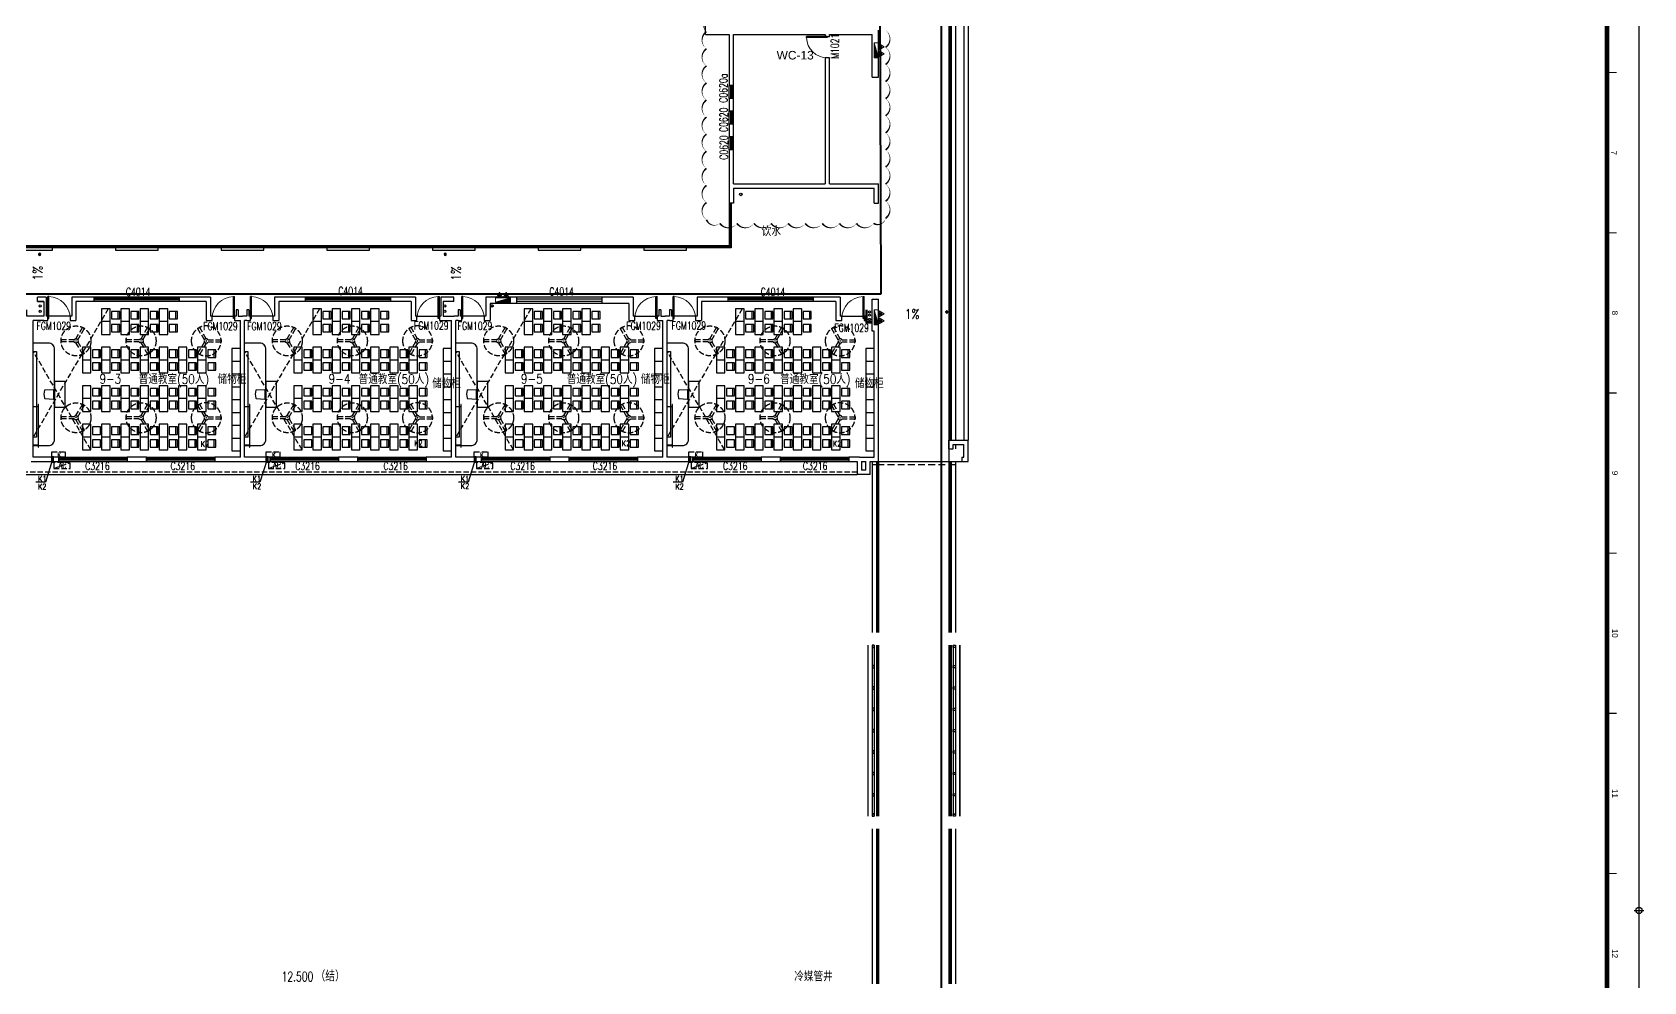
# Model space of a CAD drawing. Extents: x 447078 to 1776277, y 243534 to 519428.
# Drawn here: x 1249146 to 1324645, y 426688 to 471141 of the extents above; entities that cross this region are included whole.
import ezdxf
from ezdxf.enums import TextEntityAlignment as Align

# ---------------------------------------------------------------- set-up
doc = ezdxf.new("R2010")
doc.units = 0
doc.header["$LTSCALE"] = 1000
doc.header["$MEASUREMENT"] = 0
for name, pattern in [('AP-02-RETAIL$0$DASH', [0.35, 0.25, -0.1]), ('CCDID0GLB00001', [30, 26.5, -1.5, 0.5, -1.5]), ('DASH', [0.35, 0.25, -0.1]), ('HIDDEN2', [4.7625, 3.175, -1.5875]), ('HIDDEN3', [1.905, 1.27, -0.635])]:
    doc.linetypes.add(name, pattern=pattern)
for name, color, linetype, lineweight in [('1#2#四层消火栓$0$P-HUDR-MISC', 13, 'Continuous', 25), ('1#2#四层消火栓$0$体育文娱中心3F消火栓$0$P-HUDR-MISC', 13, 'Continuous', 20), ('A桥架图层', 2, 'Continuous', 40)]:
    doc.layers.add(name, color=color, linetype=linetype, lineweight=lineweight)
for name, color, linetype in [('2017-7-14 根据审图意见修改', 5, 'Continuous'), ('A-DOOR', 2, 'Continuous'), ('A-DRAI', 61, 'Continuous'), ('A-EQPM-MECH', 191, 'Continuous'), ('A-FIXT', 211, 'Continuous'), ('A-FIXT-DASH', 211, 'HIDDEN3'), ('A-FURN', 251, 'Continuous'), ('A-GLAZ-BLIN', 9, 'Continuous'), ('A-HOLE-DASH', 21, 'HIDDEN2'), ('A-HRAL', 104, 'Continuous'), ('A-HYDR', 1, 'CCDID0GLB00001'), ('A-INSU', 21, 'Continuous'), ('A-OVER', 23, 'Continuous'), ('A-WALL', 140, 'Continuous'), ('A-WIND', 2, 'Continuous'), ('A-WIND-IDEN', 4, 'Continuous'), ('G-0-XREF', 2, 'Continuous'), ('G-ANNO-NOTE', 80, 'Continuous'), ('LVTRY', 8, 'Continuous'), ('X-连廊栏杆修改', 43, 'Continuous'), ('图框CCDI_B0GA0+0.00$0$G-ANNO-TEXT', 33, 'Continuous'), ('图框CCDI_B0GA0+0.00$0$G-BORD', 3, 'Continuous'), ('家具', 9, 'Continuous'), ('面积线计一半', 132, 'Continuous')]:
    doc.layers.add(name, color=color, linetype=linetype)
doc.styles.add('_TCH_DIM', font='SIMPLEX', dxfattribs={"bigfont": 'GBCBIG'})
doc.styles.add('_TCH_WINDOW', font='SIMPLEX', dxfattribs={"height": 3.5, "bigfont": 'GBCBIG'})
doc.styles.add('CCDI_T_G01', font='')
doc.styles.add('CCDI_T_G02', font='simplex.shx', dxfattribs={"width": 0.8, "bigfont": 'zjdz.shx'})
doc.styles.add('Note$0$CCDI-TOG-02', font='simplex.shx', dxfattribs={"width": 0.8, "bigfont": 'zjdz.shx'})
doc.styles.add('图框CCDI_B0GA0+0.00$0$CCDI_T_G01', font='')
doc.styles.get('CCDI_T_G01').set_extended_font_data('Arial')
doc.styles.get('图框CCDI_B0GA0+0.00$0$CCDI_T_G01').set_extended_font_data('Arial')

# ---------------------------------------------------------------- blocks, each defined once
blk = doc.blocks.new('图框CCDI_B0GA0+0.00$0$MidPoitent')
for p, q in [((-1.5, 0), (1.5, 0)), ((0, -1.5), (0, 1.5))]:
    blk.add_line(p, q)
blk.add_circle((0, 0), 1)
blk = doc.blocks.new('图框CCDI_B0GA0+0.00')
at = {"layer": '图框CCDI_B0GA0+0.00$0$G-BORD'}
blk.add_lwpolyline([(0, 84100), (118900, 84100), (118900, 0), (0, 0)], close=True, dxfattribs=at)
at = {"layer": '图框CCDI_B0GA0+0.00$0$G-BORD', "const_width": 140}
blk.add_lwpolyline([(3300, 83100), (117900, 83100), (117900, 1000), (3300, 1000)], close=True, dxfattribs=at)
at = {"layer": '图框CCDI_B0GA0+0.00$0$G-BORD', "const_width": 35}
for points in [[(33300, 83100), (33300, 83400)], [(38300, 83100), (38300, 83400)], [(43300, 83100), (43300, 83400)], [(48300, 83100), (48300, 83400)], [(53300, 83100), (53300, 83400)], [(58300, 83100), (58300, 83400)]]:
    blk.add_lwpolyline(points, dxfattribs=at)
at = {"layer": '图框CCDI_B0GA0+0.00$0$G-BORD', "xscale": 100, "yscale": 100, "zscale": 100}
blk.add_blockref('图框CCDI_B0GA0+0.00$0$MidPoitent', (59450, 84100), dxfattribs=at)
at = {"layer": '图框CCDI_B0GA0+0.00$0$G-ANNO-TEXT', "style": '图框CCDI_B0GA0+0.00$0$CCDI_T_G01'}
for s, p in [('7', (35800, 83312)), ('8', (40800, 83350)), ('9', (45800, 83350)), ('10', (50800, 83350)), ('11', (55800, 83350)), ('12', (60800, 83350))]:
    blk.add_text(s, height=180, dxfattribs=at).set_placement(p, align=Align.MIDDLE_CENTER)
blk = doc.blocks.new('DI LOU')
at = {"layer": 'A-FIXT'}
h = blk.add_hatch(dxfattribs=at)
h.set_pattern_fill('ANSI31', color=256, scale=10)
h.set_pattern_definition([(45, (-842091.153, -1894175.001), (-11.22532015, 11.22532015), [])])
h.paths.add_polyline_path([(-50, 0, 1), (50, 0, 1)])
blk.add_circle((0, 0), 50, dxfattribs=at)
blk = doc.blocks.new('PSXT')
at = {"layer": 'A-FIXT'}
for points in [[(-29876, 12301, 0, 0, 0), (-29876, 11284, 60, 0, 0), (-29876, 11104, 0, 0, 0)], [(-9427, 12241, 0, 0, 0), (-9427, 11224, 60, 0, 0), (-9427, 11044, 0, 0, 0)], [(9379, 12695, 0, 0, 0), (9379, 11678, 60, 0, 0), (9379, 11498, 0, 0, 0)], [(21472, 6455, 0, 0, 0), (22489, 6455, 60, 0, 0), (22669, 6455, 0, 0, 0)], [(-38883, -11820, 0, 0, 0), (-38883, -10802, 60, 0, 0), (-38883, -10622, 0, 0, 0)], [(-19131, -11854, 0, 0, 0), (-19131, -10836, 60, 0, 0), (-19131, -10656, 0, 0, 0)], [(469, -11868, 0, 0, 0), (469, -10851, 60, 0, 0), (469, -10671, 0, 0, 0)], [(20902, -13552, 0, 0, 0), (21919, -13552, 60, 0, 0), (22099, -13552, 0, 0, 0)]]:
    blk.add_lwpolyline(points, format="xyseb", dxfattribs=at)
at = {"layer": 'A-FIXT', "extrusion": (0, 0, -1), "xscale": -1, "zscale": -1, "rotation": 150.0000031739103}
for p in [(27900, 10800), (11700, 10800), (39000, -10400)]:
    blk.add_blockref('DI LOU', p, dxfattribs=at)
at = {"layer": 'A-FIXT', "extrusion": (0, 0, -1), "zscale": -1, "rotation": 209.9999968260897}
for p in [(-12400, 10800), (-23100, 6600), (19400, -10400), (400, -10400), (-23100, -13100)]:
    blk.add_blockref('DI LOU', p, dxfattribs=at)
at = {"layer": 'A-FIXT-DASH', "style": 'CCDI_T_G02', "width": 0.8}
for p in [(9249, 11812), (-30011, 11418), (-9562, 11358), (-39018, -11588), (-19266, -11622), (334, -11636)]:
    blk.add_text('1%%%', height=450, rotation=90, dxfattribs=at).set_placement(p)
for p in [(21712, 6566), (21134, -13417)]:
    blk.add_text('1%%%', height=450, dxfattribs=at).set_placement(p)
blk = doc.blocks.new('连廊2F')
at = {"layer": 'A-GLAZ-BLIN'}
for p, q in [((105166, 156473), (105166, 124573)), ((105366, 156473), (105366, 124573))]:
    blk.add_line(p, q, dxfattribs=at)
at = {"layer": 'A-HRAL'}
for p, q in [((104516, 156473), (104516, 124573)), ((104566, 156473), (104566, 124573)), ((101066, 123573), (101066, 115573)), ((101116, 123573), (101116, 115573)), ((104516, 123573), (104516, 115573)), ((104566, 123573), (104566, 115573)), ((101066, 114973), (101066, 106973)), ((101116, 114973), (101116, 106973)), ((104516, 114973), (104516, 106973)), ((104566, 114973), (104566, 106973)), ((101066, 106373), (101066, 99123)), ((101116, 106373), (101116, 99123)), ((104516, 106373), (104516, 99123)), ((104566, 106373), (104566, 99123))]:
    blk.add_line(p, q, dxfattribs=at)
at = {"layer": 'A-INSU'}
for p, q in [((100666, 114973), (100666, 106973)), ((100866, 114973), (100866, 106973)), ((104966, 114973), (104966, 106973))]:
    blk.add_line(p, q, dxfattribs=at)
for points in [[(100866, 114873), (100966, 114873), (100966, 114973), (100866, 114973), (100866, 114873)], [(104766, 114873), (104666, 114873), (104666, 114973), (104766, 114973), (104766, 114873)], [(100866, 113923), (100966, 113923), (100966, 114023), (100866, 114023), (100866, 113923)], [(104766, 113923), (104666, 113923), (104666, 114023), (104766, 114023), (104766, 113923)], [(100866, 112923), (100966, 112923), (100966, 113023), (100866, 113023), (100866, 112923)], [(104766, 112923), (104666, 112923), (104666, 113023), (104766, 113023), (104766, 112923)], [(100866, 111923), (100966, 111923), (100966, 112023), (100866, 112023), (100866, 111923)], [(104766, 111923), (104666, 111923), (104666, 112023), (104766, 112023), (104766, 111923)], [(100866, 110923), (100966, 110923), (100966, 111023), (100866, 111023), (100866, 110923)], [(104766, 110923), (104666, 110923), (104666, 111023), (104766, 111023), (104766, 110923)], [(100866, 109923), (100966, 109923), (100966, 110023), (100866, 110023), (100866, 109923)], [(104766, 109923), (104666, 109923), (104666, 110023), (104766, 110023), (104766, 109923)], [(100866, 108923), (100966, 108923), (100966, 109023), (100866, 109023), (100866, 108923)], [(104766, 108923), (104666, 108923), (104666, 109023), (104766, 109023), (104766, 108923)], [(100866, 107923), (100966, 107923), (100966, 108023), (100866, 108023), (100866, 107923)], [(104766, 107923), (104666, 107923), (104666, 108023), (104766, 108023), (104766, 107923)], [(100866, 106973), (100966, 106973), (100966, 107073), (100866, 107073), (100866, 106973)], [(104766, 106973), (104666, 106973), (104666, 107073), (104766, 107073), (104766, 106973)]]:
    blk.add_lwpolyline(points, dxfattribs=at)
at = {"layer": 'A-OVER'}
for p, q in [((104766, 156473), (104766, 124573)), ((100866, 123573), (100866, 115573)), ((100866, 114973), (100866, 106973)), ((100866, 106373), (100866, 99123))]:
    blk.add_line(p, q, dxfattribs=at)
for points in [[(104766, 124373), (104766, 124173)], [(104766, 123573), (104766, 115573)], [(104766, 114973), (104766, 106973)], [(104766, 106373), (104766, 99123)]]:
    blk.add_lwpolyline(points, dxfattribs=at)
at = {"layer": 'A-WALL'}
for p, q in [((104466, 124573), (105366, 124573)), ((104466, 124173), (104466, 124573)), ((104466, 124173), (104666, 124173)), ((104666, 124373), (105166, 124373)), ((104666, 124173), (104666, 124373)), ((105166, 123773), (105166, 124373)), ((105366, 123573), (105366, 124573)), ((105066, 123773), (105166, 123773)), ((105066, 123773), (105066, 123573)), ((105066, 123573), (105366, 123573))]:
    blk.add_line(p, q, dxfattribs=at)
at = {"layer": 'X-连廊栏杆修改'}
for p, q in [((104466, 156473), (104466, 115573)), ((101166, 123573), (101166, 115573)), ((100966, 114973), (100966, 106973)), ((101166, 114973), (101166, 106973)), ((104466, 114973), (104466, 106973)), ((101166, 106373), (101166, 99123)), ((104466, 106373), (104466, 99123))]:
    blk.add_line(p, q, dxfattribs=at)
blk.add_lwpolyline([(104666, 114973), (104666, 106973)], dxfattribs=at)
blk = doc.blocks.new('PSG-LG')
at = {"layer": 'A-DRAI'}
for centre in [(16100, 13341), (16100, 13191), (32300, 13341), (32300, 13191), (56400, 13341), (56400, 13191), (63601, 6539), (4974, -12814), (24624, -12814), (43576, -12814), (4974, -13064), (24624, -13064), (43576, -13064), (63477, -13096), (63477, -13246)]:
    blk.add_circle(centre, 50, dxfattribs=at)
at = {"layer": 'A-HYDR'}
for centre in [(16484, 13191), (31916, 13191), (56784, 13191), (22407, -12839), (45795, -12814), (4774, -13114), (63477, -13446)]:
    blk.add_circle(centre, 50, dxfattribs=at)
at = {"layer": 'A-WALL'}
for points in [[(16200, 12800), (15800, 12800), (15800, 13600)], [(16200, 12900), (15900, 12900), (15900, 13600)], [(32200, 12800), (32600, 12800), (32600, 13600)], [(32200, 12900), (32500, 12900), (32500, 13600)], [(56200, 13600), (56200, 13100), (56500, 13100)], [(5100, -12600), (5100, -13300), (4600, -13300)], [(24500, -12600), (24800, -12600), (24800, -13300), (24000, -13300), (24000, -13000)], [(43700, -12600), (43500, -12600), (43500, -13300)], [(63300, -13000), (63300, -13550), (63300, -13600), (63600, -13600)], [(63350, -13000), (63350, -13550), (63600, -13550)]]:
    blk.add_lwpolyline(points, dxfattribs=at)
blk = doc.blocks.new('dfc-1')
at = {"layer": 'A-FURN', "linetype": 'DASH'}
for p, q in [((-87, 50), (-698, 50)), ((0, 100), (306, 630)), ((87, 50), (392, 580)), ((-87, -50), (-698, -50)), ((0, -100), (306, -630)), ((87, -50), (392, -580))]:
    blk.add_line(p, q, dxfattribs=at)
for radius in [700, 100, 10]:
    blk.add_circle((0, 0), radius, dxfattribs=at)
for start, end in [(175.90396, 184.09604), (55.90396, 64.09604), (295.90396, 304.09604)]:
    blk.add_arc((0, 0), 700, start, end, dxfattribs=at)
blk = doc.blocks.new('CHAIR4')
at = {"layer": 'A-FURN'}
for p, q in [((-449, 226), (0, 248)), ((0, 248), (0, -248)), ((-449, -226), (0, -248))]:
    blk.add_line(p, q, dxfattribs=at)
for centre, radius, start, end in [((267, 0), 767, 164.29246, 195.70754), ((-447, 201), 25, 92.86241, 164.29246), ((-447, -201), 25, 195.70754, 267.13759)]:
    blk.add_arc(centre, radius, start, end, dxfattribs=at)
blk = doc.blocks.new('EETETET')
at = {"layer": 'A-FURN'}
for p, q in [((-400, 2400), (-800, 2400)), ((-35, 2875), (-35, 2525)), ((-35, 2275), (-35, 1925)), ((500, 2400), (100, 2400)), ((865, 2875), (865, 2525)), ((865, 2275), (865, 1925)), ((1400, 2400), (1000, 2400)), ((1765, 2875), (1765, 2525)), ((1765, 2275), (1765, 1925)), ((2300, 2400), (1900, 2400)), ((2665, 2875), (2665, 2525)), ((2665, 2275), (2665, 1925)), ((-935, 1075), (-935, 725)), ((-35, 1075), (-35, 725)), ((865, 1075), (865, 725)), ((1765, 1075), (1765, 725)), ((2665, 1075), (2665, 725)), ((3565, 1075), (3565, 725)), ((4465, 1075), (4465, 725)), ((-1300, 600), (-1700, 600)), ((-935, 475), (-935, 125)), ((-400, 600), (-800, 600)), ((-35, 475), (-35, 125)), ((500, 600), (100, 600)), ((865, 475), (865, 125)), ((1400, 600), (1000, 600)), ((1765, 475), (1765, 125)), ((2300, 600), (1900, 600)), ((2665, 475), (2665, 125)), ((3200, 600), (2800, 600)), ((3565, 475), (3565, 125)), ((4100, 600), (3700, 600)), ((4465, 475), (4465, 125)), ((-935, -725), (-935, -1075)), ((-35, -725), (-35, -1075)), ((865, -725), (865, -1075)), ((1765, -725), (1765, -1075)), ((2665, -725), (2665, -1075)), ((3565, -725), (3565, -1075)), ((4465, -725), (4465, -1075)), ((-1300, -1200), (-1700, -1200)), ((-935, -1325), (-935, -1675)), ((-400, -1200), (-800, -1200)), ((-35, -1325), (-35, -1675)), ((500, -1200), (100, -1200)), ((865, -1325), (865, -1675)), ((1400, -1200), (1000, -1200)), ((1765, -1325), (1765, -1675)), ((2300, -1200), (1900, -1200)), ((2665, -1325), (2665, -1675)), ((3200, -1200), (2800, -1200)), ((3565, -1325), (3565, -1675)), ((4100, -1200), (3700, -1200)), ((4465, -1325), (4465, -1675)), ((-1300, -3000), (-1700, -3000)), ((-400, -3000), (-800, -3000)), ((-35, -2525), (-35, -2875)), ((500, -3000), (100, -3000)), ((865, -2525), (865, -2875)), ((1400, -3000), (1000, -3000)), ((1765, -2525), (1765, -2875)), ((2300, -3000), (1900, -3000)), ((2665, -2525), (2665, -2875)), ((3200, -3000), (2800, -3000)), ((3565, -2525), (3565, -2875)), ((4100, -3000), (3700, -3000)), ((4465, -2525), (4465, -2875)), ((-35, -3125), (-35, -3475)), ((865, -3125), (865, -3475)), ((1765, -3125), (1765, -3475)), ((2665, -3125), (2665, -3475)), ((3565, -3125), (3565, -3475)), ((4465, -3125), (4465, -3475))]:
    blk.add_line(p, q, dxfattribs=at)
for points in [[(-800, 3000), (-800, 1800), (-400, 1800), (-400, 3000)], [(50, 2525), (50, 2875), (-330, 2875), (-330, 2525)], [(50, 1925), (50, 2275), (-330, 2275), (-330, 1925)], [(100, 3000), (100, 1800), (500, 1800), (500, 3000)], [(950, 2525), (950, 2875), (570, 2875), (570, 2525)], [(950, 1925), (950, 2275), (570, 2275), (570, 1925)], [(1000, 3000), (1000, 1800), (1400, 1800), (1400, 3000)], [(1850, 2525), (1850, 2875), (1470, 2875), (1470, 2525)], [(1850, 1925), (1850, 2275), (1470, 2275), (1470, 1925)], [(1900, 3000), (1900, 1800), (2300, 1800), (2300, 3000)], [(2750, 2525), (2750, 2875), (2370, 2875), (2370, 2525)], [(2750, 1925), (2750, 2275), (2370, 2275), (2370, 1925)], [(-4000, 1000), (-3850, 1000), (-3850, -3000), (-4000, -3000)], [(-1700, 1200), (-1700, 0), (-1300, 0), (-1300, 1200)], [(-850, 725), (-850, 1075), (-1230, 1075), (-1230, 725)], [(-800, 1200), (-800, 0), (-400, 0), (-400, 1200)], [(50, 725), (50, 1075), (-330, 1075), (-330, 725)], [(100, 1200), (100, 0), (500, 0), (500, 1200)], [(950, 725), (950, 1075), (570, 1075), (570, 725)], [(1000, 1200), (1000, 0), (1400, 0), (1400, 1200)], [(1850, 725), (1850, 1075), (1470, 1075), (1470, 725)], [(1900, 1200), (1900, 0), (2300, 0), (2300, 1200)], [(2750, 725), (2750, 1075), (2370, 1075), (2370, 725)], [(2800, 1200), (2800, 0), (3200, 0), (3200, 1200)], [(3650, 725), (3650, 1075), (3270, 1075), (3270, 725)], [(3700, 1200), (3700, 0), (4100, 0), (4100, 1200)], [(4550, 725), (4550, 1075), (4170, 1075), (4170, 725)], [(-850, 125), (-850, 475), (-1230, 475), (-1230, 125)], [(50, 125), (50, 475), (-330, 475), (-330, 125)], [(950, 125), (950, 475), (570, 475), (570, 125)], [(1850, 125), (1850, 475), (1470, 475), (1470, 125)], [(2750, 125), (2750, 475), (2370, 475), (2370, 125)], [(3650, 125), (3650, 475), (3270, 475), (3270, 125)], [(4550, 125), (4550, 475), (4170, 475), (4170, 125)], [(-3000, -400), (-3000, -1600), (-2500, -1600), (-2500, -400)], [(-1700, -600), (-1700, -1800), (-1300, -1800), (-1300, -600)], [(-850, -1075), (-850, -725), (-1230, -725), (-1230, -1075)], [(-800, -600), (-800, -1800), (-400, -1800), (-400, -600)], [(50, -1075), (50, -725), (-330, -725), (-330, -1075)], [(100, -600), (100, -1800), (500, -1800), (500, -600)], [(950, -1075), (950, -725), (570, -725), (570, -1075)], [(1000, -600), (1000, -1800), (1400, -1800), (1400, -600)], [(1850, -1075), (1850, -725), (1470, -725), (1470, -1075)], [(1900, -600), (1900, -1800), (2300, -1800), (2300, -600)], [(2750, -1075), (2750, -725), (2370, -725), (2370, -1075)], [(2800, -600), (2800, -1800), (3200, -1800), (3200, -600)], [(3650, -1075), (3650, -725), (3270, -725), (3270, -1075)], [(3700, -600), (3700, -1800), (4100, -1800), (4100, -600)], [(4550, -1075), (4550, -725), (4170, -725), (4170, -1075)], [(-3750, -3475), (-3750, -1475), (-3770, -1475), (-3770, -3475)], [(-850, -1675), (-850, -1325), (-1230, -1325), (-1230, -1675)], [(50, -1675), (50, -1325), (-330, -1325), (-330, -1675)], [(950, -1675), (950, -1325), (570, -1325), (570, -1675)], [(1850, -1675), (1850, -1325), (1470, -1325), (1470, -1675)], [(2750, -1675), (2750, -1325), (2370, -1325), (2370, -1675)], [(3650, -1675), (3650, -1325), (3270, -1325), (3270, -1675)], [(4550, -1675), (4550, -1325), (4170, -1325), (4170, -1675)], [(-4000, -1585), (-4000, -1565), (-3770, -1565), (-3770, -1585)], [(-1700, -2400), (-1700, -3600), (-1300, -3600), (-1300, -2400)], [(-850, -2875), (-850, -2525), (-1230, -2525), (-1230, -2875)], [(-800, -2400), (-800, -3600), (-400, -3600), (-400, -2400)], [(50, -2875), (50, -2525), (-330, -2525), (-330, -2875)], [(100, -2400), (100, -3600), (500, -3600), (500, -2400)], [(950, -2875), (950, -2525), (570, -2525), (570, -2875)], [(1000, -2400), (1000, -3600), (1400, -3600), (1400, -2400)], [(1850, -2875), (1850, -2525), (1470, -2525), (1470, -2875)], [(1900, -2400), (1900, -3600), (2300, -3600), (2300, -2400)], [(2750, -2875), (2750, -2525), (2370, -2525), (2370, -2875)], [(2800, -2400), (2800, -3600), (3200, -3600), (3200, -2400)], [(3650, -2875), (3650, -2525), (3270, -2525), (3270, -2875)], [(3700, -2400), (3700, -3600), (4100, -3600), (4100, -2400)], [(4550, -2875), (4550, -2525), (4170, -2525), (4170, -2875)], [(-4000, -3385), (-4000, -3365), (-3770, -3365), (-3770, -3385)], [(-850, -3475), (-850, -3125), (-1230, -3125), (-1230, -3475)], [(50, -3475), (50, -3125), (-330, -3125), (-330, -3475)], [(950, -3475), (950, -3125), (570, -3125), (570, -3475)], [(1850, -3475), (1850, -3125), (1470, -3125), (1470, -3475)], [(2750, -3475), (2750, -3125), (2370, -3125), (2370, -3475)], [(3650, -3475), (3650, -3125), (3270, -3125), (3270, -3475)], [(4550, -3475), (4550, -3125), (4170, -3125), (4170, -3475)]]:
    blk.add_lwpolyline(points, close=True, dxfattribs=at)
for points in [[(5700, 1150), (5300, 1150), (5300, -3650), (5700, -3650)], [(5300, 550), (5700, 550)], [(5300, -50), (5700, -50)], [(5300, -650), (5700, -650)], [(5300, -1250), (5700, -1250)], [(5300, -1850), (5700, -1850)], [(5300, -2450), (5700, -2450)], [(5300, -3050), (5700, -3050)]]:
    blk.add_lwpolyline(points, dxfattribs=at)
at = {"layer": '家具', "linetype": 'DASH'}
for points in [[(-491, 3000), (-4000, -3000)], [(-1309, -3600), (-4000, 1000)]]:
    blk.add_lwpolyline(points, dxfattribs=at)
at = {"layer": '家具'}
blk.add_lwpolyline([(-4000, -3400), (-3300, -3400, 0.414214), (-3000, -3100), (-3000, 1100, 0.414214), (-3300, 1400), (-4000, 1400)], format="xyb", dxfattribs=at)
at = {"layer": 'A-FURN'}
for p in [(-2000, 1500), (1050, 1500), (-2000, -2100), (1050, -2100)]:
    blk.add_blockref('dfc-1', p, dxfattribs=at)
at = {"layer": 'A-FURN', "xscale": -1}
blk.add_blockref('dfc-1', (4100, 1500), dxfattribs=at)
at = {"layer": 'A-FURN', "xscale": 0.9000000059604617, "yscale": 0.9000000059604617, "zscale": 0.9000000059604617, "rotation": 359.9999175806986}
blk.add_blockref('CHAIR4', (-3050, -1000), dxfattribs=at)
at = {"layer": 'A-WALL', "xscale": -1}
blk.add_blockref('dfc-1', (4100, -2100), dxfattribs=at)
blk = doc.blocks.new('KTXT')
at = {"layer": 'A-EQPM-MECH', "linetype": 'DASH'}
blk.add_line((340603, 544837), (341368, 545104), dxfattribs=at)
at = {"layer": 'A-EQPM-MECH'}
blk.add_lwpolyline([(340486, 545130), (340586, 545130), (340586, 545380), (340486, 545380)], close=True, dxfattribs=at)
at = {"layer": 'A-EQPM-MECH', "linetype": 'DASH'}
for points in [[(341135, 545355), (340497, 545355), (340497, 545605), (341135, 545605)], [(340603, 544837), (341368, 544837), (341368, 545104), (340603, 545104)]]:
    blk.add_lwpolyline(points, close=True, dxfattribs=at)
at = {"layer": 'A-EQPM-MECH'}
blk.add_lwpolyline([(340536, 545130), (340536, 545380)], dxfattribs=at)
at = {"layer": 'A-FIXT-DASH'}
blk.add_lwpolyline([(340536, 545257), (340205, 544189), (339758, 544189)], dxfattribs=at)
at = {"layer": 'A-EQPM-MECH', "style": 'Note$0$CCDI-TOG-02', "text_generation_flag": 4, "width": 0.8}
blk.add_text('K', height=200, dxfattribs=at).set_placement((340774, 545575))
at = {"layer": 'A-EQPM-MECH', "style": '_TCH_DIM', "width": 0.705882}
blk.add_text('AC', height=297.5, dxfattribs=at).set_placement((340820, 544837))
at = {"layer": 'A-FIXT-DASH', "style": 'CCDI_T_G02', "width": 0.8}
blk.add_text('K1', height=265.8, dxfattribs=at).set_placement((339862, 544216))
blk = doc.blocks.new('LGEET2423')
at = {"layer": 'X-连廊栏杆修改'}
blk.add_lwpolyline([(900, 0), (900, 200), (200, 200), (200, 800), (0, 800)], dxfattribs=at)
for points in [[(3500, 200), (5500, 200), (5500, 0), (3500, 0)], [(8450, 200), (10450, 200), (10450, 0), (8450, 0)], [(13400, 200), (15400, 200), (15400, 0), (13400, 0)], [(18350, 200), (20350, 200), (20350, 0), (18350, 0)], [(23300, 200), (25300, 200), (25300, 0), (23300, 0)], [(28250, 200), (30250, 200), (30250, 0), (28250, 0)], [(33200, 200), (35200, 200), (35200, 0), (33200, 0)], [(38150, 200), (40150, 200), (40150, 0), (38150, 0)], [(43100, 200), (45100, 200), (45100, 0), (43100, 0)], [(48050, 200), (50050, 200), (50050, 0), (48050, 0)], [(53000, 200), (55000, 200), (55000, 0), (53000, 0)]]:
    blk.add_lwpolyline(points, close=True, dxfattribs=at)
blk = doc.blocks.new('$DorLib2D$00000001')
for p, q in [((0.45, 0.975), (0.5, 0.975)), ((0.45, 0), (0.45, 0.975)), ((0.5, 0), (0.5, 0.975)), ((0.5, 0), (0.45, 0))]:
    blk.add_line(p, q)
at = {"lineweight": 13}
blk.add_arc((0.475, 0), 0.975, 91.46928, 180, dxfattribs=at)
blk = doc.blocks.new('$TCHSYS$WIN2D')
for p, q in [((-0.5, 0.5), (0.5, 0.5)), ((-0.5, 0.5), (-0.5, -0.5)), ((0.5, 0.5), (0.5, -0.5)), ((0.5, 0.167), (-0.5, 0.167)), ((0.5, -0.167), (-0.5, -0.167)), ((-0.5, -0.5), (0.5, -0.5))]:
    blk.add_line(p, q)
blk = doc.blocks.new('1#2#四层消火栓$0$体育文娱中心3F消火栓$0$A$C59133534')
at = {"layer": '1#2#四层消火栓$0$体育文娱中心3F消火栓$0$P-HUDR-MISC', "ltscale": 5}
blk.add_hatch(color=256, dxfattribs=at).paths.add_polyline_path([(50, 0), (-650, 200), (-650, 0)])
at = {"layer": '1#2#四层消火栓$0$体育文娱中心3F消火栓$0$P-HUDR-MISC'}
h = blk.add_hatch(dxfattribs=at)
h.set_pattern_fill('JIS_WOOD', color=256, scale=20, style=0)
h.set_pattern_definition([(45, (39.371, -152.983), (-10, 10), [])])
h.paths.add_polyline_path([(-410.5, 259), (-410.5, 350), (-501.5, 350), (-501.5, 259)])
h = blk.add_hatch(dxfattribs=at)
h.set_pattern_fill('JIS_WOOD', color=256, scale=20, style=0)
h.set_pattern_definition([(45, (360.371, -152.983), (-10, 10), [])])
h.paths.add_polyline_path([(-89.5, 259), (-89.5, 350), (-180.5, 350), (-180.5, 259)])
for p, q in [((-650, 200), (50, 0)), ((-456, 469), (-595, 228)), ((-595, 228), (-317, 228)), ((-501.5, 259), (-501.5, 350)), ((-501.5, 350), (-410.5, 350)), ((-501.5, 259), (-410.5, 259)), ((-456, 469), (-317, 228)), ((-410.5, 259), (-410.5, 350)), ((-135, 469), (-274, 228)), ((-274, 228), (4, 228)), ((-180.5, 259), (-180.5, 350)), ((-180.5, 350), (-89.5, 350)), ((-180.5, 259), (-89.5, 259)), ((-135, 469), (4, 228)), ((-89.5, 259), (-89.5, 350))]:
    blk.add_line(p, q, dxfattribs=at)
at = {"layer": '1#2#四层消火栓$0$体育文娱中心3F消火栓$0$P-HUDR-MISC', "ltscale": 5}
blk.add_lwpolyline([(-650, 200), (50, 200), (50, 0), (-650, 0)], close=True, dxfattribs=at)
blk = doc.blocks.new('1#2#四层消火栓')
at = {"layer": '1#2#四层消火栓$0$P-HUDR-MISC', "ltscale": 0.1, "xscale": -1, "rotation": 270}
for p in [(1288596, 470591), (1288596, 458091)]:
    blk.add_blockref('1#2#四层消火栓$0$体育文娱中心3F消火栓$0$A$C59133534', p, dxfattribs=at)
at = {"layer": '1#2#四层消火栓$0$P-HUDR-MISC', "ltscale": 0.1, "xscale": -1}
blk.add_blockref('1#2#四层消火栓$0$体育文娱中心3F消火栓$0$A$C59133534', (1270896, 458501), dxfattribs=at)

msp = doc.modelspace()

# ---------------------------------------------------------------- linework, layer by layer
at = {"layer": '2017-7-14 根据审图意见修改'}
msp.add_lwpolyline([(1289123.4, 471231, 0, 80, -0.5205671), (1289123.4, 470431, 0, 80, -0.5205671), (1289123.4, 469631, 0, 80, -0.5205671), (1289123.4, 468831, 0, 80, -0.5205671), (1289123.4, 468031, 0, 80, -0.5205671), (1289123.4, 467231, 0, 80, -0.5205671), (1289123.4, 466431, 0, 80, -0.5205671), (1289123.4, 465631, 0, 80, -0.5205671), (1289123.4, 464831, 0, 80, -0.5205671), (1289123.4, 464031, 0, 80, -0.5205671), (1289123.4, 463231, 0, 80, -0.5205671), (1289123.4, 462431, 0, 80, -0.5205671), (1288560.3, 462194.1, 0, 80, -0.5205671), (1287760.3, 462194.1, 0, 80, -0.5205671), (1286960.3, 462194.1, 0, 80, -0.5205671), (1286160.3, 462194.1, 0, 80, -0.5205671), (1285360.3, 462194.1, 0, 80, -0.5205671), (1284560.3, 462194.1, 0, 80, -0.5205671), (1283760.3, 462194.1, 0, 80, -0.5205671), (1282960.3, 462194.1, 0, 80, -0.5205671), (1282160.3, 462194.1, 0, 80, -0.5205671), (1281360.3, 462194.1, 0, 80, -0.5205671), (1280733.9, 462367.7, 0, 80, -0.5205671), (1280733.9, 463167.7, 0, 80, -0.5205671), (1280733.9, 463967.7, 0, 80, -0.5205671), (1280733.9, 464767.7, 0, 80, -0.5205671), (1280733.9, 465567.7, 0, 80, -0.5205671), (1280733.9, 466367.7, 0, 80, -0.5205671), (1280733.9, 467167.7, 0, 80, -0.5205671), (1280733.9, 467967.7, 0, 80, -0.5205671), (1280733.9, 468767.7, 0, 80, -0.5205671), (1280733.9, 469567.7, 0, 80, -0.5205671), (1280733.9, 470367.7, 0, 80, -0.5205671), (1280733.9, 471167.7, 0, 80, -0.5205671), (1280733.9, 471641.4, 0, 80, -0.5205671)], format="xyseb", dxfattribs=at)
at = {"layer": 'A-DOOR'}
for p, q in [((1250920.6, 457841.4), (1249870.6, 457841.4)), ((1257570.6, 457841.4), (1258620.6, 457841.4)), ((1260420.6, 457841.4), (1259370.6, 457841.4)), ((1267170.6, 457841.4), (1268220.6, 457841.4)), ((1270320.6, 457841.4), (1269270.6, 457841.4)), ((1277370.6, 457841.4), (1278420.6, 457841.4)), ((1280220.6, 457841.4), (1279170.6, 457841.4)), ((1287070.6, 457841.4), (1288120.6, 457841.4))]:
    msp.add_line(p, q, dxfattribs=at)
at = {"layer": 'A-HOLE-DASH', "ltscale": 0.1}
for points in [[(1288795.6, 450891.4), (1288495.6, 450891.4), (1288495.6, 450441.4)], [(1288795.6, 451041.4), (1292095.6, 451041.4)], [(1292395.6, 450891.4), (1288795.6, 450891.4)]]:
    msp.add_lwpolyline(points, dxfattribs=at)
at = {"layer": 'A-HRAL'}
for points in [[(1281845.6, 463141.4), (1281845.6, 461091.4), (1224845.6, 461091.4), (1224845.6, 458741.4)], [(1281895.6, 463141.4), (1281895.6, 461041.4), (1224895.6, 461041.4), (1224895.6, 458741.4)]]:
    msp.add_lwpolyline(points, dxfattribs=at)
at = {"layer": 'A-INSU'}
for p, q in [((1288295.6, 442441.4), (1288295.6, 434441.4)), ((1288495.6, 442441.4), (1288495.6, 434441.4)), ((1292395.6, 442441.4), (1292395.6, 434441.4)), ((1292595.6, 442441.4), (1292595.6, 434441.4))]:
    msp.add_line(p, q, dxfattribs=at)
for points in [[(1288495.6, 442341.4), (1288595.6, 442341.4), (1288595.6, 442441.4), (1288495.6, 442441.4), (1288495.6, 442341.4)], [(1292395.6, 442341.4), (1292295.6, 442341.4), (1292295.6, 442441.4), (1292395.6, 442441.4), (1292395.6, 442341.4)], [(1288495.6, 441391.4), (1288595.6, 441391.4), (1288595.6, 441491.4), (1288495.6, 441491.4), (1288495.6, 441391.4)], [(1292395.6, 441391.4), (1292295.6, 441391.4), (1292295.6, 441491.4), (1292395.6, 441491.4), (1292395.6, 441391.4)], [(1288495.6, 440391.4), (1288595.6, 440391.4), (1288595.6, 440491.4), (1288495.6, 440491.4), (1288495.6, 440391.4)], [(1292395.6, 440391.4), (1292295.6, 440391.4), (1292295.6, 440491.4), (1292395.6, 440491.4), (1292395.6, 440391.4)], [(1288495.6, 439391.4), (1288595.6, 439391.4), (1288595.6, 439491.4), (1288495.6, 439491.4), (1288495.6, 439391.4)], [(1292395.6, 439391.4), (1292295.6, 439391.4), (1292295.6, 439491.4), (1292395.6, 439491.4), (1292395.6, 439391.4)], [(1288495.6, 438391.4), (1288595.6, 438391.4), (1288595.6, 438491.4), (1288495.6, 438491.4), (1288495.6, 438391.4)], [(1292395.6, 438391.4), (1292295.6, 438391.4), (1292295.6, 438491.4), (1292395.6, 438491.4), (1292395.6, 438391.4)], [(1288495.6, 437391.4), (1288595.6, 437391.4), (1288595.6, 437491.4), (1288495.6, 437491.4), (1288495.6, 437391.4)], [(1292395.6, 437391.4), (1292295.6, 437391.4), (1292295.6, 437491.4), (1292395.6, 437491.4), (1292395.6, 437391.4)], [(1288495.6, 436391.4), (1288595.6, 436391.4), (1288595.6, 436491.4), (1288495.6, 436491.4), (1288495.6, 436391.4)], [(1292395.6, 436391.4), (1292295.6, 436391.4), (1292295.6, 436491.4), (1292395.6, 436491.4), (1292395.6, 436391.4)], [(1288495.6, 435391.4), (1288595.6, 435391.4), (1288595.6, 435491.4), (1288495.6, 435491.4), (1288495.6, 435391.4)], [(1292395.6, 435391.4), (1292295.6, 435391.4), (1292295.6, 435491.4), (1292395.6, 435491.4), (1292395.6, 435391.4)], [(1288495.6, 434441.4), (1288595.6, 434441.4), (1288595.6, 434541.4), (1288495.6, 434541.4), (1288495.6, 434441.4)], [(1292395.6, 434441.4), (1292295.6, 434441.4), (1292295.6, 434541.4), (1292395.6, 434541.4), (1292395.6, 434441.4)]]:
    msp.add_lwpolyline(points, dxfattribs=at)
at = {"layer": 'A-OVER', "linetype": 'AP-02-RETAIL$0$DASH'}
msp.add_line((1287795.6, 450541.4), (1233095.8, 450541.4), dxfattribs=at)
at = {"layer": 'A-OVER'}
for p, q in [((1233195.8, 450441.4), (1287795.6, 450441.4)), ((1292395.6, 442441.4), (1292395.6, 434441.4))]:
    msp.add_line(p, q, dxfattribs=at)
msp.add_lwpolyline([(1281795.6, 463141.4), (1281795.6, 461141.4), (1224795.6, 461141.4), (1224795.6, 458741.4)], dxfattribs=at)
at = {"layer": 'A-WALL'}
for p, q in [((1280695.6, 471041.4), (1280695.6, 471641.4)), ((1288795.6, 469041.4), (1288795.6, 471241.4)), ((1280695.6, 471041.4), (1281795.6, 471041.4)), ((1281795.6, 471041.4), (1281795.6, 468641.4)), ((1281995.6, 471041.4), (1286295.6, 471041.4)), ((1281995.6, 468641.4), (1281995.6, 471041.4)), ((1286295.6, 471041.4), (1286295.6, 470941.4)), ((1286295.6, 470941.4), (1286495.6, 470941.4)), ((1286495.6, 470941.4), (1286495.6, 471041.4)), ((1286495.6, 471041.4), (1288495.6, 471041.4)), ((1288495.6, 469041.4), (1288495.6, 471041.4)), ((1286495.6, 469941.4), (1286295.6, 469941.4)), ((1286295.6, 469941.4), (1286295.6, 464041.4)), ((1286495.6, 464041.4), (1286495.6, 469941.4)), ((1288495.6, 469041.4), (1288795.6, 469041.4)), ((1281795.6, 468641.4), (1281995.6, 468641.4)), ((1281795.6, 468041.4), (1281795.6, 467441.4)), ((1281995.6, 468041.4), (1281795.6, 468041.4)), ((1281795.6, 467441.4), (1281995.6, 467441.4)), ((1281995.6, 467441.4), (1281995.6, 468041.4)), ((1281795.6, 466841.4), (1281795.6, 466241.4)), ((1281995.6, 466841.4), (1281795.6, 466841.4)), ((1281995.6, 466241.4), (1281995.6, 466841.4)), ((1281795.6, 466241.4), (1281995.6, 466241.4)), ((1281995.6, 465641.4), (1281795.6, 465641.4)), ((1281795.6, 465641.4), (1281795.6, 463941.4)), ((1281995.6, 464041.4), (1281995.6, 465641.4)), ((1281795.6, 463941.4), (1281795.6, 463141.4)), ((1281995.6, 464041.4), (1286295.6, 464041.4)), ((1281995.6, 463841.4), (1286395.6, 463841.4)), ((1281995.6, 463841.4), (1281995.6, 463141.4)), ((1286395.6, 463841.4), (1288595.6, 463841.4)), ((1286495.6, 464041.4), (1288795.6, 464041.4)), ((1288595.6, 463141.4), (1288595.6, 463841.4)), ((1288795.6, 463141.4), (1288795.6, 464041.4)), ((1281995.6, 463141.4), (1281795.6, 463141.4)), ((1288595.6, 463141.4), (1288795.6, 463141.4)), ((1249795.6, 458741.4), (1249395.6, 458741.4)), ((1249395.6, 458541.4), (1249395.6, 458741.4)), ((1249695.6, 458541.4), (1249395.6, 458541.4)), ((1249695.6, 458541.4), (1249695.6, 457841.4)), ((1249795.6, 458741.4), (1249795.6, 457841.4)), ((1250995.6, 458741.4), (1250995.6, 457841.4)), ((1252045.6, 458741.4), (1250995.6, 458741.4)), ((1251195.6, 458541.4), (1251195.6, 457641.4)), ((1252045.6, 458541.4), (1251195.6, 458541.4)), ((1252045.6, 458541.4), (1252045.6, 458741.4)), ((1257495.6, 458741.4), (1256045.6, 458741.4)), ((1256045.6, 458541.4), (1256045.6, 458741.4)), ((1257295.6, 458541.4), (1256045.6, 458541.4)), ((1257295.6, 458541.4), (1257295.6, 457641.4)), ((1257495.6, 458741.4), (1257495.6, 457841.4)), ((1260495.6, 458741.4), (1260495.6, 457841.4)), ((1261945.6, 458741.4), (1260495.6, 458741.4)), ((1260695.6, 458541.4), (1260695.6, 457641.4)), ((1261945.6, 458541.4), (1260695.6, 458541.4)), ((1261945.6, 458541.4), (1261945.6, 458741.4)), ((1267095.6, 458741.4), (1265945.6, 458741.4)), ((1265945.6, 458541.4), (1265945.6, 458741.4)), ((1266895.6, 458541.4), (1265945.6, 458541.4)), ((1266895.6, 458541.4), (1266895.6, 457641.4)), ((1267095.6, 458741.4), (1267095.6, 457841.4)), ((1268295.6, 458741.4), (1268295.6, 457841.4)), ((1268895.6, 458741.4), (1268295.6, 458741.4)), ((1268395.6, 458541.4), (1268395.6, 457841.4)), ((1268895.6, 458541.4), (1268395.6, 458541.4)), ((1268895.6, 458541.4), (1268895.6, 458741.4)), ((1270395.6, 458741.4), (1270395.6, 457841.4)), ((1271845.6, 458741.4), (1270395.6, 458741.4)), ((1270595.6, 458441.4), (1270595.6, 457641.4)), ((1271845.6, 458441.4), (1270595.6, 458441.4)), ((1271845.6, 458441.4), (1271845.6, 458741.4)), ((1277295.6, 458741.4), (1275845.6, 458741.4)), ((1275845.6, 458441.4), (1275845.6, 458741.4)), ((1277095.6, 458441.4), (1275845.6, 458441.4)), ((1277095.6, 458441.4), (1277095.6, 457641.4)), ((1277295.6, 458741.4), (1277295.6, 457841.4)), ((1280295.6, 458741.4), (1280295.6, 457841.4)), ((1281745.6, 458741.4), (1280295.6, 458741.4)), ((1280495.6, 458541.4), (1280495.6, 457641.4)), ((1281745.6, 458541.4), (1280495.6, 458541.4)), ((1281745.6, 458541.4), (1281745.6, 458741.4)), ((1286995.6, 458741.4), (1285745.6, 458741.4)), ((1285745.6, 458541.4), (1285745.6, 458741.4)), ((1286795.6, 458541.4), (1285745.6, 458541.4)), ((1286795.6, 458541.4), (1286795.6, 457641.4)), ((1286995.6, 458741.4), (1286995.6, 457841.4)), ((1288495.6, 457141.4), (1288495.6, 458641.4)), ((1288495.6, 458641.4), (1288795.6, 458641.4)), ((1288795.6, 457141.4), (1288795.6, 458641.4)), ((1249695.6, 457841.4), (1249095.6, 457841.4)), ((1249195.6, 451241.4), (1249195.6, 457641.4)), ((1249695.6, 457641.4), (1249195.6, 457641.4)), ((1249695.6, 457641.4), (1249870.6, 457641.4)), ((1249870.6, 457841.4), (1249795.6, 457841.4)), ((1249870.6, 457641.4), (1249870.6, 457841.4)), ((1250995.6, 457841.4), (1250920.6, 457841.4)), ((1250920.6, 457841.4), (1250920.6, 457641.4)), ((1250920.6, 457641.4), (1251195.6, 457641.4)), ((1257295.6, 457641.4), (1257570.6, 457641.4)), ((1257570.6, 457841.4), (1257495.6, 457841.4)), ((1257570.6, 457641.4), (1257570.6, 457841.4)), ((1258695.6, 457841.4), (1258620.6, 457841.4)), ((1258620.6, 457841.4), (1258620.6, 457641.4)), ((1258620.6, 457641.4), (1258795.6, 457641.4)), ((1258695.6, 458141.4), (1258695.6, 457841.4)), ((1258795.6, 458141.4), (1258695.6, 458141.4)), ((1258795.6, 458141.4), (1258795.6, 457841.4)), ((1258795.6, 457841.4), (1258995.6, 457841.4)), ((1258795.6, 457641.4), (1258895.6, 457641.4)), ((1258895.6, 451241.4), (1258895.6, 457641.4)), ((1259195.6, 457841.4), (1258995.6, 457841.4)), ((1259095.6, 451241.4), (1259095.6, 457641.4)), ((1259195.6, 457641.4), (1259095.6, 457641.4)), ((1259195.6, 458141.4), (1259195.6, 457841.4)), ((1259295.6, 458141.4), (1259195.6, 458141.4)), ((1259195.6, 457641.4), (1259370.6, 457641.4)), ((1259295.6, 458141.4), (1259295.6, 457841.4)), ((1259370.6, 457841.4), (1259295.6, 457841.4)), ((1259370.6, 457641.4), (1259370.6, 457841.4)), ((1260495.6, 457841.4), (1260420.6, 457841.4)), ((1260420.6, 457841.4), (1260420.6, 457641.4)), ((1260420.6, 457641.4), (1260695.6, 457641.4)), ((1266895.6, 457641.4), (1267170.6, 457641.4)), ((1267170.6, 457841.4), (1267095.6, 457841.4)), ((1267170.6, 457641.4), (1267170.6, 457841.4)), ((1268295.6, 457841.4), (1268220.6, 457841.4)), ((1268220.6, 457841.4), (1268220.6, 457641.4)), ((1268220.6, 457641.4), (1268395.6, 457641.4)), ((1268395.6, 457841.4), (1268895.6, 457841.4)), ((1268395.6, 457641.4), (1268795.6, 457641.4)), ((1268795.6, 451241.4), (1268795.6, 457641.4)), ((1269095.6, 457841.4), (1268895.6, 457841.4)), ((1268995.6, 451241.4), (1268995.6, 457641.4)), ((1269095.6, 457641.4), (1268995.6, 457641.4)), ((1269095.6, 458141.4), (1269095.6, 457841.4)), ((1269195.6, 458141.4), (1269095.6, 458141.4)), ((1269095.6, 457641.4), (1269270.6, 457641.4)), ((1269195.6, 458141.4), (1269195.6, 457841.4)), ((1269270.6, 457841.4), (1269195.6, 457841.4)), ((1269270.6, 457641.4), (1269270.6, 457841.4)), ((1270395.6, 457841.4), (1270320.6, 457841.4)), ((1270320.6, 457841.4), (1270320.6, 457641.4)), ((1270320.6, 457641.4), (1270595.6, 457641.4)), ((1277095.6, 457641.4), (1277370.6, 457641.4)), ((1277370.6, 457841.4), (1277295.6, 457841.4)), ((1277370.6, 457641.4), (1277370.6, 457841.4)), ((1278495.6, 457841.4), (1278420.6, 457841.4)), ((1278420.6, 457841.4), (1278420.6, 457641.4)), ((1278420.6, 457641.4), (1278595.6, 457641.4)), ((1278495.6, 458141.4), (1278495.6, 457841.4)), ((1278595.6, 458141.4), (1278495.6, 458141.4)), ((1278595.6, 458141.4), (1278595.6, 457841.4)), ((1278595.6, 457841.4), (1278795.6, 457841.4)), ((1278595.6, 457641.4), (1278695.6, 457641.4)), ((1278695.6, 451241.4), (1278695.6, 457641.4)), ((1278995.6, 457841.4), (1278795.6, 457841.4)), ((1278895.6, 451241.4), (1278895.6, 457641.4)), ((1278995.6, 457641.4), (1278895.6, 457641.4)), ((1278995.6, 458141.4), (1278995.6, 457841.4)), ((1279095.6, 458141.4), (1278995.6, 458141.4)), ((1278995.6, 457641.4), (1279170.6, 457641.4)), ((1279095.6, 458141.4), (1279095.6, 457841.4)), ((1279170.6, 457841.4), (1279095.6, 457841.4)), ((1279170.6, 457641.4), (1279170.6, 457841.4)), ((1280295.6, 457841.4), (1280220.6, 457841.4)), ((1280220.6, 457841.4), (1280220.6, 457641.4)), ((1280220.6, 457641.4), (1280495.6, 457641.4)), ((1286795.6, 457641.4), (1287070.6, 457641.4)), ((1287070.6, 457841.4), (1286995.6, 457841.4)), ((1287070.6, 457641.4), (1287070.6, 457841.4)), ((1288195.6, 457841.4), (1288120.6, 457841.4)), ((1288120.6, 457841.4), (1288120.6, 457641.4)), ((1288120.6, 457641.4), (1288195.6, 457641.4)), ((1288195.6, 457641.4), (1288195.6, 457841.4)), ((1288595.6, 457141.4), (1288495.6, 457141.4)), ((1288595.6, 451241.4), (1288595.6, 457141.4)), ((1288795.6, 451041.4), (1288795.6, 457141.4)), ((1249095.6, 451041.4), (1250395.6, 451041.4)), ((1250395.6, 451241.4), (1249195.6, 451241.4)), ((1250395.6, 451041.4), (1250395.6, 451241.4)), ((1254495.6, 451241.4), (1253595.6, 451241.4)), ((1253595.6, 451241.4), (1253595.6, 451041.4)), ((1253595.6, 451041.4), (1254495.6, 451041.4)), ((1254495.6, 451041.4), (1254495.6, 451241.4)), ((1258895.6, 451241.4), (1257695.6, 451241.4)), ((1257695.6, 451241.4), (1257695.6, 451041.4)), ((1257695.6, 451041.4), (1258995.6, 451041.4)), ((1258995.6, 451041.4), (1260295.6, 451041.4)), ((1260295.6, 451241.4), (1259095.6, 451241.4)), ((1260295.6, 451041.4), (1260295.6, 451241.4)), ((1264395.6, 451241.4), (1263495.6, 451241.4)), ((1263495.6, 451241.4), (1263495.6, 451041.4)), ((1263495.6, 451041.4), (1264395.6, 451041.4)), ((1264395.6, 451041.4), (1264395.6, 451241.4)), ((1268795.6, 451241.4), (1267595.6, 451241.4)), ((1267595.6, 451241.4), (1267595.6, 451041.4)), ((1267595.6, 451041.4), (1268895.6, 451041.4)), ((1268895.6, 451041.4), (1270195.6, 451041.4)), ((1270195.6, 451241.4), (1268995.6, 451241.4)), ((1270195.6, 451041.4), (1270195.6, 451241.4)), ((1274295.6, 451241.4), (1273395.6, 451241.4)), ((1273395.6, 451241.4), (1273395.6, 451041.4)), ((1273395.6, 451041.4), (1274295.6, 451041.4)), ((1274295.6, 451041.4), (1274295.6, 451241.4)), ((1278695.6, 451241.4), (1277495.6, 451241.4)), ((1277495.6, 451241.4), (1277495.6, 451041.4)), ((1277495.6, 451041.4), (1278795.6, 451041.4)), ((1278795.6, 451041.4), (1280095.6, 451041.4)), ((1280095.6, 451241.4), (1278895.6, 451241.4)), ((1280095.6, 451041.4), (1280095.6, 451241.4)), ((1284195.6, 451241.4), (1283295.6, 451241.4)), ((1283295.6, 451241.4), (1283295.6, 451041.4)), ((1283295.6, 451041.4), (1284195.6, 451041.4)), ((1284195.6, 451041.4), (1284195.6, 451241.4)), ((1287895.6, 451241.4), (1287395.6, 451241.4)), ((1287395.6, 451241.4), (1287395.6, 451041.4)), ((1287395.6, 451041.4), (1287795.6, 451041.4)), ((1287795.6, 451041.4), (1287795.6, 450441.4)), ((1287895.6, 451241.4), (1288295.6, 451241.4)), ((1287995.6, 451041.4), (1287995.6, 450641.4)), ((1287995.6, 451041.4), (1288195.6, 451041.4)), ((1288195.6, 450641.4), (1288195.6, 451041.4)), ((1288295.6, 451241.4), (1288595.6, 451241.4)), ((1288395.6, 450441.4), (1288395.6, 451041.4)), ((1288395.6, 451041.4), (1288795.6, 451041.4)), ((1288395.6, 450441.4), (1287795.6, 450441.4)), ((1288195.6, 450641.4), (1287995.6, 450641.4))]:
    msp.add_line(p, q, dxfattribs=at)
at = {"layer": 'A-WIND'}
for p, q in [((1256045.6, 458741.4), (1252045.6, 458741.4)), ((1256045.6, 458674.7), (1252045.6, 458674.7)), ((1256045.6, 458608.1), (1252045.6, 458608.1)), ((1256045.6, 458541.4), (1252045.6, 458541.4)), ((1265945.6, 458741.4), (1261945.6, 458741.4)), ((1265945.6, 458674.7), (1261945.6, 458674.7)), ((1265945.6, 458608.1), (1261945.6, 458608.1)), ((1265945.6, 458541.4), (1261945.6, 458541.4)), ((1275845.6, 458741.4), (1271845.6, 458741.4)), ((1275845.6, 458641.4), (1271845.6, 458641.4)), ((1275845.6, 458541.4), (1271845.6, 458541.4)), ((1275845.6, 458441.4), (1271845.6, 458441.4)), ((1285745.6, 458741.4), (1281745.6, 458741.4)), ((1285745.6, 458674.7), (1281745.6, 458674.7)), ((1285745.6, 458608.1), (1281745.6, 458608.1)), ((1285745.6, 458541.4), (1281745.6, 458541.4))]:
    msp.add_line(p, q, dxfattribs=at)
at = {"layer": 'A桥架图层'}
for p, q in [((1291727.4, 484181.6), (1291727.4, 392369.6)), ((1288815.1, 483434.7), (1288896.5, 458883.9)), ((1288896.5, 458883.9), (1231168.1, 458883.9))]:
    msp.add_line(p, q, dxfattribs=at)
at = {"layer": 'LVTRY'}
msp.add_circle((1282343.1, 463549.3), 60, dxfattribs=at)
at = {"layer": '面积线计一半', "ltscale": 5}
msp.add_lwpolyline([(1288800.1, 451041.4), (1292699.7, 451041.3)], dxfattribs=at)

# ---------------------------------------------------------------- block references
msp.add_blockref('连廊2F', (1187629.1, 327468.2))
at = {"layer": 'A-DOOR'}
for p, xscale, yscale, zscale, rotation in [((1286395.6, 470441.4), -1000, -1000, -1000, 270.0000006744812), ((1250395.6, 457741.4), 1050, -1050, 1050, 179.9999999999785), ((1258095.6, 457741.4), 1050, 1050, 1050, 2.143962837350627e-11), ((1259895.6, 457741.4), 1050, -1050, 1050, 179.9999999999785), ((1267695.6, 457741.4), 1050, 1050, 1050, 1.905744746097308e-11), ((1269795.6, 457741.4), 1050, -1050, 1050, 179.9999999999762), ((1277895.6, 457741.4), 1050, 1050, 1050, 2.143959841531336e-11), ((1279695.6, 457741.4), 1050, -1050, 1050, 179.9999999999762), ((1287595.6, 457741.4), 1050, 1050, 1050, 2.052340495110837e-11)]:
    msp.add_blockref('$DorLib2D$00000001', p, dxfattribs=dict(at, xscale=xscale, yscale=yscale, zscale=zscale, rotation=rotation))
at = {"layer": 'A-EQPM-MECH'}
for p in [(909559.5, -94113.9), (919609.5, -94113.9), (929359.5, -94113.9), (939409.5, -94113.9)]:
    msp.add_blockref('KTXT', p, dxfattribs=at)
at = {"layer": 'A-WALL', "xscale": -1, "rotation": 180}
msp.add_blockref('LGEET2423', (1224795.6, 461141.4), dxfattribs=at)
at = {"layer": 'A-WALL'}
for p in [(1253195.6, 455191.4), (1263095.6, 455191.4), (1272995.6, 455191.4), (1282895.6, 455191.4)]:
    msp.add_blockref('EETETET', p, dxfattribs=at)
at = {"layer": 'A-WIND', "yscale": 200}
for p, xscale, zscale, rotation in [((1281895.6, 468341.4), -600, -600, 269.9999995818769), ((1281895.6, 467141.4), -600, -600, 269.9999995818769), ((1281895.6, 465941.4), -600, -600, 269.9999995818769), ((1251995.6, 451141.4), 3200, 3200, 359.9999999999963), ((1256095.6, 451141.4), 3200, 3200, 359.9999999999963), ((1261895.6, 451141.4), 3200, 3200, 359.9999999999966), ((1265995.6, 451141.4), 3200, 3200, 359.9999999999966), ((1271795.6, 451141.4), 3200, 3200, 359.9999999999963), ((1275895.6, 451141.4), 3200, 3200, 359.9999999999963), ((1281695.6, 451141.4), 3200, 3200, 359.9999999999963), ((1285795.6, 451141.4), 3200, 3200, 359.9999999999963)]:
    msp.add_blockref('$TCHSYS$WIN2D', p, dxfattribs=dict(at, xscale=xscale, zscale=zscale, rotation=rotation))
at = {"layer": 'G-0-XREF', "xscale": 1.5, "yscale": 1.5, "zscale": 1.5, "rotation": 270}
msp.add_blockref('图框CCDI_B0GA0+0.00', (1198270.2, 519203.4), dxfattribs=at)
at = {"layer": 'G-0-XREF'}
for name, p in [('1#2#四层消火栓', (0, 0)), ('PSG-LG', (1224895.6, 471141.4)), ('PSXT', (1268895.6, 471141.4))]:
    msp.add_blockref(name, p, dxfattribs=at)

# ---------------------------------------------------------------- texts
at = {"layer": 'A-FIXT-DASH', "style": 'CCDI_T_G02', "width": 0.8}
for p in [(1257038.9, 451726.3), (1267043.7, 451755.8), (1276767.4, 451755.8), (1286657.2, 451740.3), (1249416.3, 449737.5), (1259479.7, 449752.6), (1269222.7, 449758), (1279274.5, 449738.6)]:
    msp.add_text('K2', height=265.82, dxfattribs=at).set_placement(p)
at = {"layer": 'A-WIND-IDEN', "style": '_TCH_WINDOW', "width": 0.705882}
for s, rotation, p in [('M1021', 90, (1286939.2, 469896.2)), ('C0620a', 90, (1281712.1, 467840.9)), ('C0620', 90, (1281726.5, 466469.7)), ('C0620', 90, (1281733.8, 465170.5)), ('C4014', 360, (1253535.3, 458801.8)), ('C4014', 360, (1263485.6, 458844.9)), ('C4014', 360, (1273372.7, 458812.6)), ('C4014', 360, (1283275.3, 458798.6)), ('FGM1029', 360, (1249344.4, 457205.8)), ('FGM1029', 360, (1257153.3, 457196)), ('FGM1029', 360, (1259213.7, 457191.9)), ('FGM1029', 360, (1267030.3, 457219.9)), ('FGM1029', 360, (1269078.4, 457207.2)), ('FGM1029', 360, (1276975.8, 457211.9)), ('FGM1029', 360, (1279094.8, 457219.9)), ('FGM1029', 360, (1286720.9, 457119.6)), ('C3216', 360, (1251628.1, 450646.8)), ('C3216', 360, (1255626.1, 450646.8)), ('C3216', 360, (1261470.1, 450646.8)), ('C3216', 360, (1265601.1, 450646.8)), ('C3216', 360, (1271548.6, 450646.8)), ('C3216', 360, (1275407.1, 450646.8)), ('C3216', 360, (1281507.1, 450646.8)), ('C3216', 360, (1285252.6, 450646.8))]:
    msp.add_text(s, height=375, rotation=rotation, dxfattribs=at).set_placement(p)
at = {"layer": 'G-ANNO-NOTE'}
for s, height, style, p in [('WC-13', 400, 'CCDI_T_G01', (1284020.6, 469866.4)), ('（结）', 506.38, '_TCH_DIM', (1262420.6, 426704.9))]:
    msp.add_text(s, height=height, dxfattribs=dict(at, style=style)).set_placement(p)
for s, height, style, width, p in [('饮水', 450, 'CCDI_T_G02', 0.8, (1283323, 461596.1)), ('9-3', 450, 'CCDI_T_G02', 0.8, (1252294.9, 454689.2)), ('普通教室(50人)', 450, 'CCDI_T_G02', 0.8, (1254132.2, 454674.8)), ('储物柜', 450, 'CCDI_T_G02', 0.8, (1257828.7, 454674.8)), ('9-4', 450, 'CCDI_T_G02', 0.8, (1263031.5, 454689.2)), ('普通教室(50人)', 450, 'CCDI_T_G02', 0.8, (1264437, 454674.8)), ('储物柜', 450, 'CCDI_T_G02', 0.8, (1267887.8, 454477.7)), ('9-5', 450, 'CCDI_T_G02', 0.8, (1272042, 454689.2)), ('普通教室(50人)', 450, 'CCDI_T_G02', 0.8, (1274188.2, 454674.8)), ('储物柜', 450, 'CCDI_T_G02', 0.8, (1277657.7, 454674.8)), ('9-6', 450, 'CCDI_T_G02', 0.8, (1282676.4, 454689.2)), ('普通教室(50人)', 450, 'CCDI_T_G02', 0.8, (1284184, 454674.8)), ('储物柜', 450, 'CCDI_T_G02', 0.8, (1287687.8, 454477.7)), ('12.500', 446.25, '_TCH_DIM', 0.705882, (1260830.6, 426704.9)), ('冷媒管井', 450, 'CCDI_T_G02', 0.8, (1284847.8, 426712.2))]:
    msp.add_text(s, height=height, dxfattribs=dict(at, style=style, width=width)).set_placement(p)

doc.saveas('drawing.dxf')
